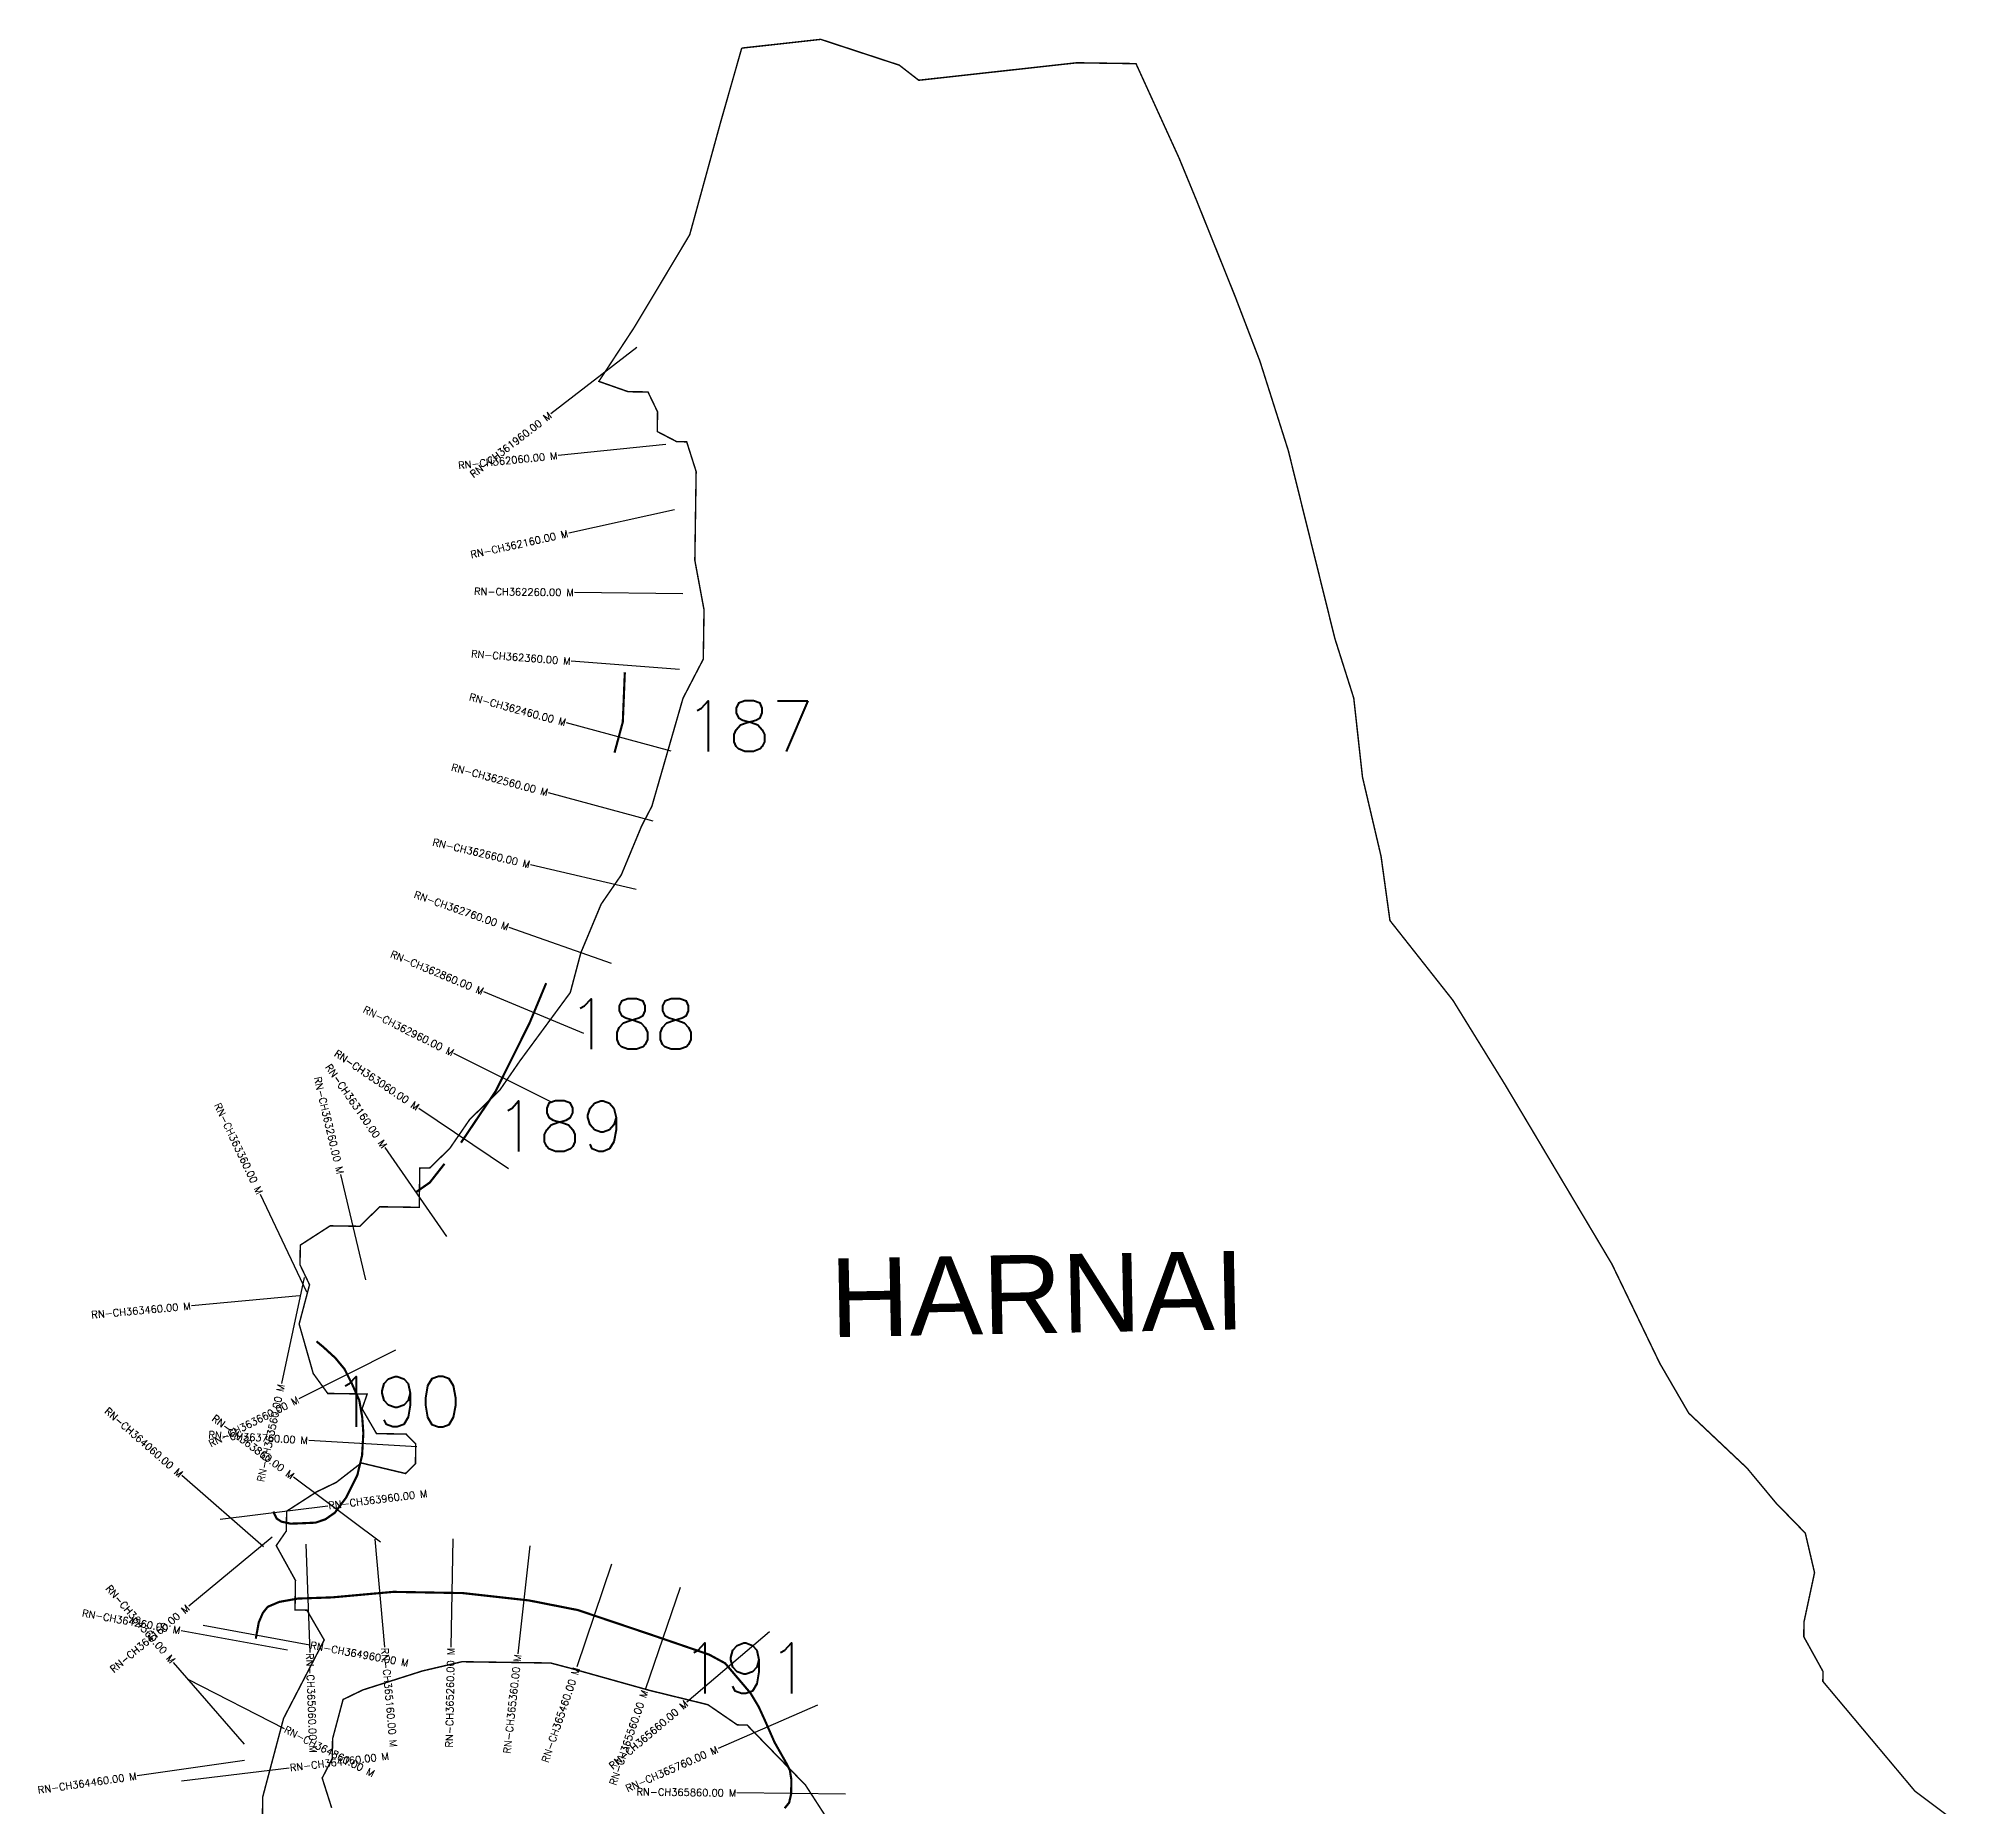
# Model space of a CAD drawing. Header units: metres. Extents: x 297222 to 300756, y 1966590 to 1972545.
# Drawn here: x 297240 to 299912, y 1970098 to 1972545 of the extents above; entities that cross this region are included whole.
import ezdxf
from ezdxf.enums import TextEntityAlignment as Align

# ---------------------------------------------------------------- set-up
doc = ezdxf.new("R2010")
doc.units = ezdxf.units.M
doc.header["$MEASUREMENT"] = 0
for name, color, linetype in [('CS', 134, 'Continuous'), ('CSMark', 6, 'Continuous'), ('NATURALLY PROTECTED', 3, 'Continuous'), ('VILLAGE NAME', 250, 'Continuous')]:
    doc.layers.add(name, color=color, linetype=linetype)
doc.styles.get("Standard").update_dxf_attribs({"font": 'simplex.shx'})

msp = doc.modelspace()

# ---------------------------------------------------------------- linework, layer by layer
at = {"color": 6, "const_width": 2, "flags": 128}
for points in [[(297549.2, 1970069.9), (297549.8, 1970110.9), (297578.7, 1970219.7), (297634.9, 1970328.1), (297610.9, 1970369.4), (297594.5, 1970369.6), (297595.1, 1970410.6), (297568.5, 1970458.7), (297582.5, 1970479), (297582.9, 1970506.3), (297624.2, 1970533), (297651.7, 1970546.3), (297686.2, 1970573.1), (297747.4, 1970558.5), (297761.2, 1970572), (297761.6, 1970599.3), (297748.2, 1970613.1), (297707.3, 1970613.7), (297687.3, 1970648.1), (297694.4, 1970668.5), (297639.8, 1970669.3), (297619.7, 1970696.9), (297600.2, 1970765.4), (297614.6, 1970819.8), (297601.4, 1970847.4), (297601.8, 1970874.6), (297643.1, 1970901.3), (297684.1, 1970900.7), (297711.8, 1970927.7), (297766.4, 1970926.9), (297767.2, 1970981.5), (297780.8, 1970981.3), (297808.5, 1971008.2), (297836.4, 1971048.7), (297877.9, 1971089.1), (297905.8, 1971129.6), (297960.7, 1971204.1), (297975.5, 1971224.2), (297990.1, 1971279.2), (298018.2, 1971346.5), (298046.1, 1971387), (298074.3, 1971454.9), (298088.4, 1971482), (298131.5, 1971631.5), (298159.6, 1971685.7), (298160.6, 1971754), (298147.9, 1971822.4), (298149.7, 1971945.3), (298136.6, 1971986.5), (298123, 1971986.6), (298095.9, 1972000.7), (298096.3, 1972028), (298083, 1972055.5), (298055.7, 1972055.8), (298015, 1972070.1), (298063.8, 1972144.5), (298069.8, 1972154.5), (298096.6, 1972199.2), (298140.8, 1972273.1), (298171.2, 1972383.8), (298183.5, 1972428.6), (298212.8, 1972531.4)], [(298212.8, 1972531.4), (298322.2, 1972543.5), (298430.9, 1972507.8), (298457.8, 1972486.9), (298676.6, 1972511.1), (298758.5, 1972509.9), (298788.3, 1972444.6), (298818.1, 1972379.3), (298842.7, 1972319.6), (298895.7, 1972187.7), (298930.1, 1972097.9), (298969.3, 1971974.4), (299033.8, 1971714.1), (299059.9, 1971631.8), (299072, 1971522.4), (299097.7, 1971412.8), (299110, 1971323.9), (299197.2, 1971213.4), (299268.9, 1971097.4), (299304.7, 1971037.3), (299417.2, 1970848.4), (299483.5, 1970711), (299523.5, 1970642.1), (299604.3, 1970565.9), (299644.5, 1970517.5), (299684.9, 1970476), (299697.7, 1970421.2), (299683.1, 1970353.1), (299682.8, 1970332.6), (299709.4, 1970284.5), (299709.2, 1970270.8), (299836.7, 1970118.8), (299911, 1970063.1)], [(298327.7, 1970086), (298301, 1970127.3), (298220.2, 1970210.4), (298206.6, 1970210.6), (298166, 1970238.5), (298084.9, 1970258.4), (297975.6, 1970289), (297948.4, 1970296.2), (297825.6, 1970298), (297770.8, 1970285.2), (297688.5, 1970259), (297661, 1970245.7), (297646.5, 1970191.4), (297646.1, 1970164.1), (297632.1, 1970137), (297645.2, 1970095.8)]]:
    msp.add_lwpolyline(points, dxfattribs=at)
at = {"layer": 'CS'}
for p, q in [((298067.4, 1972116.8), (297948.7, 1972025.1)), ((298067.4, 1972116.8), (297948.7, 1972025.1)), ((298107.9, 1971982.6), (297958.7, 1971967.6)), ((298107.9, 1971982.6), (297958.7, 1971967.6)), ((298119.8, 1971892.2), (297973.3, 1971860)), ((298119.8, 1971892.2), (297973.3, 1971860)), ((298131.4, 1971775.9), (297981.4, 1971777.8)), ((298131.4, 1971775.9), (297981.4, 1971777.8)), ((298126.5, 1971671.3), (297976.9, 1971682.7)), ((298126.5, 1971671.3), (297976.9, 1971682.7)), ((298115, 1971558.2), (297970.2, 1971597.4)), ((298115, 1971558.2), (297970.2, 1971597.4)), ((298090.3, 1971461.4), (297945.4, 1971500.4)), ((298090.3, 1971461.4), (297945.4, 1971500.4)), ((298066.7, 1971366.8), (297920.6, 1971401)), ((298066.7, 1971366.8), (297920.6, 1971401)), ((298032.6, 1971264.3), (297891.1, 1971314.1)), ((298032.6, 1971264.3), (297891.1, 1971314.1)), ((297994.4, 1971167.5), (297855.8, 1971225)), ((297994.4, 1971167.5), (297855.8, 1971225)), ((297948.6, 1971072.8), (297814.3, 1971139.7)), ((297948.6, 1971072.8), (297814.3, 1971139.7)), ((297890.2, 1970980.1), (297765.7, 1971063.8)), ((297890.2, 1970980.1), (297765.7, 1971063.8)), ((297804.7, 1970886.4), (297719.2, 1971009.6)), ((297804.7, 1970886.4), (297719.2, 1971009.6)), ((297692.6, 1970826.5), (297657.7, 1970972.4)), ((297692.6, 1970826.5), (297657.7, 1970972.4)), ((297611, 1970809.5), (297546.5, 1970944.9)), ((297611, 1970809.5), (297546.5, 1970944.9)), ((297607, 1970829.7), (297575.7, 1970683)), ((297607, 1970829.7), (297575.7, 1970683)), ((297600.5, 1970804.2), (297451.1, 1970790.6)), ((297600.5, 1970804.2), (297451.1, 1970790.6)), ((297733.7, 1970729.4), (297599.9, 1970661.7)), ((297733.7, 1970729.4), (297599.9, 1970661.7)), ((297763.2, 1970595.4), (297613.4, 1970604.1)), ((297763.2, 1970595.4), (297613.4, 1970604.1)), ((297550.8, 1970456.8), (297437.8, 1970555.6)), ((297550.8, 1970456.8), (297437.8, 1970555.6)), ((297712.7, 1970463.5), (297592.6, 1970553.3)), ((297712.7, 1970463.5), (297592.6, 1970553.3)), ((297490.8, 1970495.1), (297639.7, 1970513.7)), ((297490.8, 1970495.1), (297639.7, 1970513.7)), ((297562.8, 1970470.6), (297447.4, 1970374.8)), ((297562.8, 1970470.6), (297447.4, 1970374.8)), ((297609.3, 1970460.8), (297614.8, 1970310.9)), ((297609.3, 1970460.8), (297614.8, 1970310.9)), ((297705, 1970467.7), (297718.5, 1970318.3)), ((297705, 1970467.7), (297718.5, 1970318.3)), ((297813, 1970468.2), (297810.3, 1970318.2)), ((297813, 1970468.2), (297810.3, 1970318.2)), ((297919.4, 1970458.2), (297902.9, 1970309.1)), ((297919.4, 1970458.2), (297902.9, 1970309.1)), ((298032.5, 1970433), (297984.6, 1970290.8)), ((298032.5, 1970433), (297984.6, 1970290.8)), ((298127.6, 1970400.9), (298079, 1970258.9)), ((298127.6, 1970400.9), (298079, 1970258.9)), ((297584.3, 1970314.1), (297436.7, 1970340.8)), ((297584.3, 1970314.1), (297436.7, 1970340.8)), ((297467.4, 1970348.6), (297614.9, 1970321.3)), ((297467.4, 1970348.6), (297614.9, 1970321.3)), ((298251.4, 1970339.3), (298137, 1970242.2)), ((298251.4, 1970339.3), (298137, 1970242.2)), ((297524.7, 1970183.8), (297426.4, 1970297.1)), ((297524.7, 1970183.8), (297426.4, 1970297.1)), ((297446, 1970273.7), (297579.7, 1970205.5)), ((297446, 1970273.7), (297579.7, 1970205.5)), ((298317.5, 1970238), (298180.2, 1970177.7)), ((298317.5, 1970238), (298180.2, 1970177.7)), ((297524.7, 1970161.4), (297376.2, 1970140.1)), ((297524.7, 1970161.4), (297376.2, 1970140.1)), ((297437.5, 1970133.1), (297586.4, 1970151)), ((297437.5, 1970133.1), (297586.4, 1970151)), ((298356.2, 1970114.5), (298206.2, 1970116.3)), ((298356.2, 1970114.5), (298206.2, 1970116.3))]:
    msp.add_line(p, q, dxfattribs=at)
at = {"layer": 'NATURALLY PROTECTED', "const_width": 3, "flags": 128}
for points in [[(298051, 1971667.6), (298048.2, 1971598.7), (298036.7, 1971556.2)], [(297942.1, 1971237.2), (297919.1, 1971181.9), (297872.2, 1971087.7), (297824.2, 1971016.4)], [(297801.4, 1970987.2), (297781, 1970961.2), (297762.3, 1970948.2)], [(297624.3, 1970741.4), (297633.7, 1970733.6), (297650.3, 1970718.4), (297662.9, 1970703.2), (297673.1, 1970683.1), (297683.5, 1970659.7), (297687.5, 1970636.7), (297689.1, 1970614.3), (297687.3, 1970583.3), (297680.7, 1970556.1), (297665.1, 1970525), (297649.7, 1970504.3), (297636.5, 1970495.1), (297623, 1970490.5), (297605.8, 1970489.7), (297588.5, 1970489.1), (297575.6, 1970491.9), (297569.2, 1970496.1), (297565.4, 1970503.5), (297565, 1970506)], [(297540.2, 1970329.9), (297544.3, 1970352.4), (297550, 1970365.6), (297556.7, 1970374), (297572.7, 1970380.8), (297598.5, 1970385.4), (297646.4, 1970387.1), (297730.6, 1970394.7), (297826.5, 1970393), (297918.4, 1970382.8), (297986, 1970369.5), (298087.9, 1970335.2), (298167.8, 1970307.8), (298189.9, 1970295.8), (298207.9, 1970274.6), (298224.8, 1970254.7), (298236.2, 1970235.8), (298244.9, 1970216.8), (298258.2, 1970186.5), (298274.7, 1970157.3), (298279.4, 1970147.9), (298281.5, 1970134.8), (298281.2, 1970115), (298278.4, 1970102.9), (298272.2, 1970095.2)]]:
    msp.add_lwpolyline(points, dxfattribs=at)

# ---------------------------------------------------------------- texts
at = {"char_height": 70, "attachment_point": 1}
for s, insert in [('187', (298133.2, 1971628)), ('188', (297971.3, 1971215.7)), ('189', (297871, 1971074.4)), ('190', (297646, 1970693)), ('191', (298128.6, 1970324))]:
    msp.add_mtext_dynamic_manual_height_columns(s, width=95.172, gutter_width=1, heights=[0], dxfattribs=dict(at, insert=insert))
at = {"layer": 'CSMark'}
for s, rotation, p in [('RN-CH361960.00 M', 37.6947, (297947.9, 1972024.5)), ('RN-CH361960.00 M', 37.6947, (297947.9, 1972024.5)), ('RN-CH362060.00 M', 5.7334, (297957.7, 1971967.5)), ('RN-CH362060.00 M', 5.7334, (297957.7, 1971967.5)), ('RN-CH362160.00 M', 12.4191, (297972.3, 1971859.7)), ('RN-CH362160.00 M', 12.4191, (297972.3, 1971859.7)), ('RN-CH362260.00 M', 359.2707, (297980.4, 1971777.8)), ('RN-CH362260.00 M', 359.2707, (297980.4, 1971777.8)), ('RN-CH362360.00 M', 355.6463, (297975.9, 1971682.7)), ('RN-CH362360.00 M', 355.6463, (297975.9, 1971682.7)), ('RN-CH362460.00 M', 344.8554, (297969.2, 1971597.7)), ('RN-CH362460.00 M', 344.8554, (297969.2, 1971597.7)), ('RN-CH362560.00 M', 344.9345, (297944.4, 1971500.7)), ('RN-CH362560.00 M', 344.9345, (297944.4, 1971500.7)), ('RN-CH362660.00 M', 346.8097, (297919.7, 1971401.2)), ('RN-CH362660.00 M', 346.8097, (297919.7, 1971401.2)), ('RN-CH362760.00 M', 340.5857, (297890.1, 1971314.5)), ('RN-CH362760.00 M', 340.5857, (297890.1, 1971314.5)), ('RN-CH362860.00 M', 337.4725, (297854.9, 1971225.3)), ('RN-CH362860.00 M', 337.4725, (297854.9, 1971225.3)), ('RN-CH362960.00 M', 333.5149, (297813.4, 1971140.2)), ('RN-CH362960.00 M', 333.5149, (297813.4, 1971140.2)), ('RN-CH363060.00 M', 326.0623, (297764.9, 1971064.4)), ('RN-CH363060.00 M', 326.0623, (297764.9, 1971064.4)), ('RN-CH363160.00 M', 304.7822, (297718.6, 1971010.4)), ('RN-CH363160.00 M', 304.7822, (297718.6, 1971010.4)), ('RN-CH363260.00 M', 283.4479, (297657.4, 1970973.4)), ('RN-CH363260.00 M', 283.4479, (297657.4, 1970973.4)), ('RN-CH363360.00 M', 295.4644, (297546, 1970945.9)), ('RN-CH363360.00 M', 295.4644, (297546, 1970945.9)), ('RN-CH363460.00 M', 5.1971, (297450.1, 1970790.5)), ('RN-CH363460.00 M', 5.1971, (297450.1, 1970790.5)), ('RN-CH363660.00 M', 26.8323, (297599, 1970661.3)), ('RN-CH363660.00 M', 26.8323, (297599, 1970661.3)), ('RN-CH363560.00 M', 77.9364, (297575.5, 1970682)), ('RN-CH363560.00 M', 77.9364, (297575.5, 1970682)), ('RN-CH364060.00 M', 318.8436, (297437.1, 1970556.2)), ('RN-CH364060.00 M', 318.8436, (297437.1, 1970556.2)), ('RN-CH363860.00 M', 323.2061, (297591.8, 1970553.9)), ('RN-CH363860.00 M', 323.2061, (297591.8, 1970553.9)), ('RN-CH363760.00 M', 356.6686, (297612.4, 1970604.2)), ('RN-CH363760.00 M', 356.6686, (297612.4, 1970604.2)), ('RN-CH364360.00 M', 310.9037, (297425.8, 1970297.9)), ('RN-CH364360.00 M', 310.9037, (297425.8, 1970297.9)), ('RN-CH364260.00 M', 349.7249, (297435.7, 1970341)), ('RN-CH364260.00 M', 349.7249, (297435.7, 1970341)), ('RN-CH364160.00 M', 39.722, (297446.6, 1970374.1)), ('RN-CH364160.00 M', 39.722, (297446.6, 1970374.1)), ('RN-CH365260.00 M', 88.9726, (297810.3, 1970317.2)), ('RN-CH365260.00 M', 88.9726, (297810.3, 1970317.2)), ('RN-CH365360.00 M', 83.7016, (297902.8, 1970308.1)), ('RN-CH365360.00 M', 83.7016, (297902.8, 1970308.1)), ('RN-CH365460.00 M', 71.4061, (297984.3, 1970289.8)), ('RN-CH365460.00 M', 71.4061, (297984.3, 1970289.8)), ('RN-CH365560.00 M', 71.1142, (298078.7, 1970258)), ('RN-CH365560.00 M', 71.1142, (298078.7, 1970258)), ('RN-CH365660.00 M', 40.3435, (298136.3, 1970241.5)), ('RN-CH365660.00 M', 40.3435, (298136.3, 1970241.5)), ('RN-CH365760.00 M', 23.6801, (298179.3, 1970177.3)), ('RN-CH365760.00 M', 23.6801, (298179.3, 1970177.3)), ('RN-CH364460.00 M', 8.1906, (297375.2, 1970139.9)), ('RN-CH364460.00 M', 8.1906, (297375.2, 1970139.9)), ('RN-CH365860.00 M', 359.2821, (298205.2, 1970116.3)), ('RN-CH365860.00 M', 359.2821, (298205.2, 1970116.3))]:
    msp.add_text(s, height=10, rotation=rotation, dxfattribs=at).set_placement(p, align=Align.MIDDLE_RIGHT)
for s, rotation, p in [('RN-CH363960.00 M', 7.1327, (297640.7, 1970513.9)), ('RN-CH363960.00 M', 7.1327, (297640.7, 1970513.9)), ('RN-CH364960.00 M', 349.5265, (297615.8, 1970321.1)), ('RN-CH364960.00 M', 349.5265, (297615.8, 1970321.1)), ('RN-CH365160.00 M', 275.1319, (297718.6, 1970317.3)), ('RN-CH365160.00 M', 275.1319, (297718.6, 1970317.3)), ('RN-CH365060.00 M', 272.0707, (297614.8, 1970309.9)), ('RN-CH365060.00 M', 272.0707, (297614.8, 1970309.9)), ('RN-CH364860.00 M', 332.9837, (297580.6, 1970205.1)), ('RN-CH364860.00 M', 332.9837, (297580.6, 1970205.1)), ('RN-CH364760.00 M', 6.8633, (297587.4, 1970151.1)), ('RN-CH364760.00 M', 6.8633, (297587.4, 1970151.1))]:
    msp.add_text(s, height=10, rotation=rotation, dxfattribs=at).set_placement(p, align=Align.MIDDLE_LEFT)
at = {"layer": 'VILLAGE NAME', "insert": (298334.1, 1970855.9), "char_height": 108.748, "attachment_point": 1, "rotation": 1.1028}
msp.add_mtext_dynamic_manual_height_columns('{\\fArial|b0|i0|c0|p34;HARNAI}', width=1571.314, gutter_width=543.7, heights=[0], dxfattribs=at)

doc.saveas('drawing.dxf')
